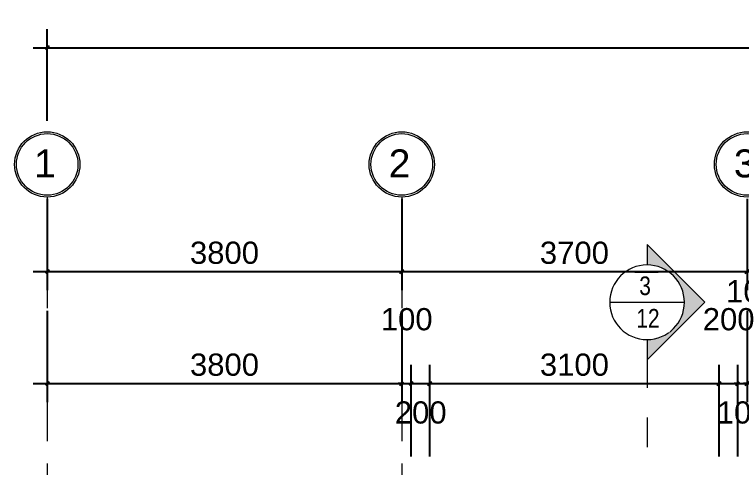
# Model space of a CAD drawing. Header units: millimetres. Extents: x -20510 to 108935, y -243239 to 20306.
# Drawn here: x 200 to 7990, y -19900 to -15043 of the extents above; entities that cross this region are included whole.
import ezdxf

# ---------------------------------------------------------------- set-up
doc = ezdxf.new("R2010")
doc.units = ezdxf.units.MM
for name, pattern in [('Abgebrochen', [714.375, 476.25, -238.125]), ('Aligning Line', [635, 317.5, -317.5]), ('Hidden', [714.375, 476.25, -238.125])]:
    doc.linetypes.add(name, pattern=pattern)
for name, color, linetype, lineweight in [('A-ANNO-DIMS', 1, 'Continuous', 9), ('G-ANNO-SYMB', 6, 'Abgebrochen', 9), ('S-GRID', 1, 'Continuous', 9), ('S-GRID-IDEN', 1, 'Continuous', 9)]:
    doc.layers.add(name, color=color, linetype=linetype, lineweight=lineweight)
doc.styles.add('Arial', font='arial.ttf', dxfattribs={"width": 0.8, "height": 250})
doc.styles.add('Arial_2', font='arial.ttf', dxfattribs={"height": 300})
doc.styles.add('Arial_5', font='arial.ttf', dxfattribs={"height": 238.125})
doc.dimstyles.new('SecretInternalLinAngDimStyle5p4736185', dxfattribs={"dimscale": 304.8, "dimtxt": 242.94927, "dimasz": 0.130208, "dimexe": 0.656168, "dimexo": 0.0625, "dimgap": 0.260417, "dimtad": 1, "dimdec": 0, "dimrnd": 100, "dimzin": 0, "dimdsep": 46, "dimtxsty": 'Arial_5', "dimblk1": 'OBLIQUE', "dimblk2": 'OBLIQUE', "dimsah": 1, "dimcen": 0.09, "dimdle": 0.492126, "dimazin": 0, "dimtfac": 1, "dimtdec": 4, "dimtix": 1, "dimtmove": 0, "dimatfit": 3, "dimfxl": 2.624672, "dimfxlon": 1, "dimtvp": 1, "dimtolj": 1, "dimtzin": 0, "dimarcsym": 2})
doc.dimstyles.new('SecretInternalLinAngDimStyle5p4736185_1', dxfattribs={"dimscale": 304.8, "dimtxt": 242.94927, "dimasz": 0.130208, "dimexe": 0.656168, "dimexo": 0.0625, "dimgap": 0.260417, "dimtad": 1, "dimdec": 0, "dimrnd": 100, "dimzin": 0, "dimdsep": 46, "dimtxsty": 'Arial_5', "dimblk1": 'OBLIQUE', "dimblk2": 'OBLIQUE', "dimsah": 1, "dimcen": 0.09, "dimdle": 0.492126, "dimazin": 0, "dimtfac": 1, "dimtdec": 4, "dimtix": 1, "dimtmove": 2, "dimatfit": 3, "dimfxl": 2.624672, "dimfxlon": 1, "dimtvp": 1, "dimtolj": 1, "dimtzin": 0, "dimarcsym": 2})

# ---------------------------------------------------------------- blocks, each defined once
blk = doc.blocks.new('Section - CAT DUNG-122916-02_MẶT BẰNG TẦNG 2')
at = {"layer": 'G-ANNO-SYMB', "linetype": 'Continuous'}
h = blk.add_hatch(color=256, dxfattribs=at)
edge = h.paths.add_edge_path()
edge.add_line((0.181, 0), (-2, 0))
edge.add_arc((-6, 0), 4, 0, 90)
edge.add_arc((-6, 0), 4, 90, 180)
edge.add_line((-10, 0), (-12.181, 0))
edge.add_line((-12.181, 0), (-6, 6.181))
edge.add_line((-6, 6.181), (0.181, 0))
for p, q in [((-6, 6.181), (-12.181, 0)), ((0.181, 0), (-6, 6.181)), ((-12.181, 0), (-10, 0)), ((-2, 0), (0.181, 0))]:
    blk.add_line(p, q, dxfattribs=at)
for start, end in [(360, 180), (90, 180), (0, 90), (180, 360)]:
    blk.add_arc((-6, 0), 4, start, end, dxfattribs=at)
blk = doc.blocks.new('Grid - TRUC  D1-102336-02_MẶT BẰNG TẦNG 2')
at = {"layer": 'S-GRID-IDEN'}
for radius in [3.5, 3.3]:
    blk.add_circle((0, 0), radius, dxfattribs=at)
blk = doc.blocks.new('_Oblique')
at = {"color": 0, "linetype": 'ByBlock', "lineweight": -2}
blk.add_line((-0.5, -0.5), (0.5, 0.5), dxfattribs=at)
blk = doc.blocks.new('DIMBLOCK46-02_MẶT BẰNG TẦNG 2')
at = {"layer": 'A-ANNO-DIMS', "color": 0, "lineweight": -2, "transparency": 16777216}
for p, q in [((550, -16181), (550, -15200)), ((37150, -16181), (37150, -15200)), ((400, -15400), (37300, -15400))]:
    blk.add_line(p, q, dxfattribs=at)
at = {"layer": 'Defpoints', "color": 0, "transparency": 16777216}
for p in [(37150, -15400), (550, -16200), (37150, -16200)]:
    blk.add_point(p, dxfattribs=at)
at = {"layer": 'A-ANNO-DIMS', "color": 0, "lineweight": -2, "transparency": 16777216, "xscale": 39.6875, "yscale": 39.6875, "zscale": 39.6875, "rotation": 180}
blk.add_blockref('_Oblique', (550, -15400), dxfattribs=at)
at = {"layer": 'A-ANNO-DIMS', "color": 0, "lineweight": -2, "transparency": 16777216, "xscale": 39.6875, "yscale": 39.6875, "zscale": 39.6875}
blk.add_blockref('_Oblique', (37150, -15400), dxfattribs=at)
at = {"layer": 'A-ANNO-DIMS', "color": 0, "transparency": 16777216, "insert": (18850, -15199), "char_height": 238.12, "width": 1098.878, "attachment_point": 5, "style": 'Arial_5'}
blk.add_mtext('\\A1;36600', dxfattribs=at)
blk = doc.blocks.new('DIMBLOCK47-02_MẶT BẰNG TẦNG 2')
at = {"layer": 'A-ANNO-DIMS', "color": 0, "lineweight": -2, "transparency": 16777216}
for p, q in [((550, -17019), (550, -18000)), ((4350, -17019), (4350, -18000)), ((400, -17800), (4500, -17800))]:
    blk.add_line(p, q, dxfattribs=at)
at = {"layer": 'Defpoints', "color": 0, "transparency": 16777216}
for p in [(550, -17000), (4350, -17000), (4350, -17800)]:
    blk.add_point(p, dxfattribs=at)
at = {"layer": 'A-ANNO-DIMS', "color": 0, "lineweight": -2, "transparency": 16777216, "xscale": 39.6875, "yscale": 39.6875, "zscale": 39.6875, "rotation": 180}
blk.add_blockref('_Oblique', (550, -17800), dxfattribs=at)
at = {"layer": 'A-ANNO-DIMS', "color": 0, "lineweight": -2, "transparency": 16777216, "xscale": 39.6875, "yscale": 39.6875, "zscale": 39.6875}
blk.add_blockref('_Oblique', (4350, -17800), dxfattribs=at)
at = {"layer": 'A-ANNO-DIMS', "color": 0, "transparency": 16777216, "insert": (2450, -17599), "char_height": 238.12, "width": 879.103, "attachment_point": 5, "style": 'Arial_5'}
blk.add_mtext('\\A1;3800', dxfattribs=at)
blk = doc.blocks.new('DIMBLOCK48-02_MẶT BẰNG TẦNG 2')
at = {"layer": 'A-ANNO-DIMS', "color": 0, "lineweight": -2, "transparency": 16777216}
for p, q in [((4350, -17019), (4350, -18000)), ((8050, -17019), (8050, -18000)), ((4200, -17800), (8200, -17800))]:
    blk.add_line(p, q, dxfattribs=at)
at = {"layer": 'Defpoints', "color": 0, "transparency": 16777216}
for p in [(4350, -17000), (8050, -17000), (8050, -17800)]:
    blk.add_point(p, dxfattribs=at)
at = {"layer": 'A-ANNO-DIMS', "color": 0, "lineweight": -2, "transparency": 16777216, "xscale": 39.6875, "yscale": 39.6875, "zscale": 39.6875, "rotation": 180}
blk.add_blockref('_Oblique', (4350, -17800), dxfattribs=at)
at = {"layer": 'A-ANNO-DIMS', "color": 0, "lineweight": -2, "transparency": 16777216, "xscale": 39.6875, "yscale": 39.6875, "zscale": 39.6875}
blk.add_blockref('_Oblique', (8050, -17800), dxfattribs=at)
at = {"layer": 'A-ANNO-DIMS', "color": 0, "transparency": 16777216, "insert": (6200, -17599), "char_height": 238.12, "width": 879.103, "attachment_point": 5, "style": 'Arial_5'}
blk.add_mtext('\\A1;3700', dxfattribs=at)
blk = doc.blocks.new('DIMBLOCK49-02_MẶT BẰNG TẦNG 2')
at = {"layer": 'A-ANNO-DIMS', "color": 0, "lineweight": -2, "transparency": 16777216}
for p, q in [((8050, -17019), (8050, -18000)), ((11650, -17019), (11650, -18000)), ((7900, -17800), (11800, -17800))]:
    blk.add_line(p, q, dxfattribs=at)
at = {"layer": 'Defpoints', "color": 0, "transparency": 16777216}
for p in [(8050, -17000), (11650, -17000), (11650, -17800)]:
    blk.add_point(p, dxfattribs=at)
at = {"layer": 'A-ANNO-DIMS', "color": 0, "lineweight": -2, "transparency": 16777216, "xscale": 39.6875, "yscale": 39.6875, "zscale": 39.6875, "rotation": 180}
blk.add_blockref('_Oblique', (8050, -17800), dxfattribs=at)
at = {"layer": 'A-ANNO-DIMS', "color": 0, "lineweight": -2, "transparency": 16777216, "xscale": 39.6875, "yscale": 39.6875, "zscale": 39.6875}
blk.add_blockref('_Oblique', (11650, -17800), dxfattribs=at)
at = {"layer": 'A-ANNO-DIMS', "color": 0, "transparency": 16777216, "insert": (9850, -17599), "char_height": 238.12, "width": 879.103, "attachment_point": 5, "style": 'Arial_5'}
blk.add_mtext('\\A1;3600', dxfattribs=at)
blk = doc.blocks.new('DIMBLOCK57-02_MẶT BẰNG TẦNG 2')
at = {"layer": 'A-ANNO-DIMS', "color": 0, "lineweight": -2, "transparency": 16777216}
for p, q in [((550, -18219), (550, -19200)), ((4350, -18219), (4350, -19200)), ((400, -19000), (4500, -19000))]:
    blk.add_line(p, q, dxfattribs=at)
at = {"layer": 'Defpoints', "color": 0, "transparency": 16777216}
for p in [(550, -18200), (4350, -18200), (4350, -19000)]:
    blk.add_point(p, dxfattribs=at)
at = {"layer": 'A-ANNO-DIMS', "color": 0, "lineweight": -2, "transparency": 16777216, "xscale": 39.6875, "yscale": 39.6875, "zscale": 39.6875, "rotation": 180}
blk.add_blockref('_Oblique', (550, -19000), dxfattribs=at)
at = {"layer": 'A-ANNO-DIMS', "color": 0, "lineweight": -2, "transparency": 16777216, "xscale": 39.6875, "yscale": 39.6875, "zscale": 39.6875}
blk.add_blockref('_Oblique', (4350, -19000), dxfattribs=at)
at = {"layer": 'A-ANNO-DIMS', "color": 0, "transparency": 16777216, "insert": (2450, -18799), "char_height": 238.12, "width": 879.103, "attachment_point": 5, "style": 'Arial_5'}
blk.add_mtext('\\A1;3800', dxfattribs=at)
blk = doc.blocks.new('DIMBLOCK58-02_MẶT BẰNG TẦNG 2')
at = {"layer": 'A-ANNO-DIMS', "color": 0, "lineweight": -2, "transparency": 16777216}
for p, q in [((4350, -18219), (4350, -19200)), ((4450, -19781), (4450, -18800)), ((4350, -19000), (4310.3, -19000)), ((4350, -19000), (4450, -19000)), ((4450, -19000), (4489.7, -19000))]:
    blk.add_line(p, q, dxfattribs=at)
at = {"layer": 'Defpoints', "color": 0, "transparency": 16777216}
for p in [(4350, -18200), (4450, -19000), (4450, -19800)]:
    blk.add_point(p, dxfattribs=at)
at = {"layer": 'A-ANNO-DIMS', "color": 0, "lineweight": -2, "transparency": 16777216, "xscale": 39.6875, "yscale": 39.6875, "zscale": 39.6875}
blk.add_blockref('_Oblique', (4350, -19000), dxfattribs=at)
at = {"layer": 'A-ANNO-DIMS', "color": 0, "lineweight": -2, "transparency": 16777216, "xscale": 39.6875, "yscale": 39.6875, "zscale": 39.6875, "rotation": 180}
blk.add_blockref('_Oblique', (4450, -19000), dxfattribs=at)
at = {"layer": 'A-ANNO-DIMS', "color": 0, "transparency": 16777216, "insert": (4125.3, -18190.9), "char_height": 238.12, "width": 659.327, "attachment_point": 1, "line_spacing_factor": 0.941778, "style": 'Arial_5'}
blk.add_mtext('\\A1;100', dxfattribs=at)
blk = doc.blocks.new('DIMBLOCK59-02_MẶT BẰNG TẦNG 2')
at = {"layer": 'A-ANNO-DIMS', "color": 0, "lineweight": -2, "transparency": 16777216}
for p, q in [((4450, -19781), (4450, -18800)), ((4650, -19781), (4650, -18800)), ((4300, -19000), (4800, -19000))]:
    blk.add_line(p, q, dxfattribs=at)
at = {"layer": 'Defpoints', "color": 0, "transparency": 16777216}
for p in [(4650, -19000), (4450, -19800), (4650, -19800)]:
    blk.add_point(p, dxfattribs=at)
at = {"layer": 'A-ANNO-DIMS', "color": 0, "lineweight": -2, "transparency": 16777216, "xscale": 39.6875, "yscale": 39.6875, "zscale": 39.6875, "rotation": 180}
blk.add_blockref('_Oblique', (4450, -19000), dxfattribs=at)
at = {"layer": 'A-ANNO-DIMS', "color": 0, "lineweight": -2, "transparency": 16777216, "xscale": 39.6875, "yscale": 39.6875, "zscale": 39.6875}
blk.add_blockref('_Oblique', (4650, -19000), dxfattribs=at)
at = {"layer": 'A-ANNO-DIMS', "color": 0, "transparency": 16777216, "insert": (4275.3, -19190.9), "char_height": 238.12, "width": 659.327, "attachment_point": 1, "line_spacing_factor": 0.941778, "style": 'Arial_5'}
blk.add_mtext('\\A1;200', dxfattribs=at)
blk = doc.blocks.new('DIMBLOCK60-02_MẶT BẰNG TẦNG 2')
at = {"layer": 'A-ANNO-DIMS', "color": 0, "lineweight": -2, "transparency": 16777216}
for p, q in [((4650, -19781), (4650, -18800)), ((7750, -19781), (7750, -18800)), ((4500, -19000), (7900, -19000))]:
    blk.add_line(p, q, dxfattribs=at)
at = {"layer": 'Defpoints', "color": 0, "transparency": 16777216}
for p in [(7750, -19000), (4650, -19800), (7750, -19800)]:
    blk.add_point(p, dxfattribs=at)
at = {"layer": 'A-ANNO-DIMS', "color": 0, "lineweight": -2, "transparency": 16777216, "xscale": 39.6875, "yscale": 39.6875, "zscale": 39.6875, "rotation": 180}
blk.add_blockref('_Oblique', (4650, -19000), dxfattribs=at)
at = {"layer": 'A-ANNO-DIMS', "color": 0, "lineweight": -2, "transparency": 16777216, "xscale": 39.6875, "yscale": 39.6875, "zscale": 39.6875}
blk.add_blockref('_Oblique', (7750, -19000), dxfattribs=at)
at = {"layer": 'A-ANNO-DIMS', "color": 0, "transparency": 16777216, "insert": (6200, -18799), "char_height": 238.12, "width": 879.103, "attachment_point": 5, "style": 'Arial_5'}
blk.add_mtext('\\A1;3100', dxfattribs=at)
blk = doc.blocks.new('DIMBLOCK61-02_MẶT BẰNG TẦNG 2')
at = {"layer": 'A-ANNO-DIMS', "color": 0, "lineweight": -2, "transparency": 16777216}
for p, q in [((7750, -19781), (7750, -18800)), ((7950, -19781), (7950, -18800)), ((7600, -19000), (8100, -19000))]:
    blk.add_line(p, q, dxfattribs=at)
at = {"layer": 'Defpoints', "color": 0, "transparency": 16777216}
for p in [(7950, -19000), (7750, -19800), (7950, -19800)]:
    blk.add_point(p, dxfattribs=at)
at = {"layer": 'A-ANNO-DIMS', "color": 0, "lineweight": -2, "transparency": 16777216, "xscale": 39.6875, "yscale": 39.6875, "zscale": 39.6875, "rotation": 180}
blk.add_blockref('_Oblique', (7750, -19000), dxfattribs=at)
at = {"layer": 'A-ANNO-DIMS', "color": 0, "lineweight": -2, "transparency": 16777216, "xscale": 39.6875, "yscale": 39.6875, "zscale": 39.6875}
blk.add_blockref('_Oblique', (7950, -19000), dxfattribs=at)
at = {"layer": 'A-ANNO-DIMS', "color": 0, "transparency": 16777216, "insert": (7575.3, -18190.9), "char_height": 238.12, "width": 659.327, "attachment_point": 1, "line_spacing_factor": 0.941778, "style": 'Arial_5'}
blk.add_mtext('\\A1;200', dxfattribs=at)
blk = doc.blocks.new('DIMBLOCK62-02_MẶT BẰNG TẦNG 2')
at = {"layer": 'A-ANNO-DIMS', "color": 0, "lineweight": -2, "transparency": 16777216}
for p, q in [((8050, -18219), (8050, -19200)), ((7950, -19781), (7950, -18800)), ((7950, -19000), (7910.3, -19000)), ((7950, -19000), (8050, -19000)), ((8050, -19000), (8089.7, -19000))]:
    blk.add_line(p, q, dxfattribs=at)
at = {"layer": 'Defpoints', "color": 0, "transparency": 16777216}
for p in [(8050, -18200), (8050, -19000), (7950, -19800)]:
    blk.add_point(p, dxfattribs=at)
at = {"layer": 'A-ANNO-DIMS', "color": 0, "lineweight": -2, "transparency": 16777216, "xscale": 39.6875, "yscale": 39.6875, "zscale": 39.6875}
blk.add_blockref('_Oblique', (7950, -19000), dxfattribs=at)
at = {"layer": 'A-ANNO-DIMS', "color": 0, "lineweight": -2, "transparency": 16777216, "xscale": 39.6875, "yscale": 39.6875, "zscale": 39.6875, "rotation": 180}
blk.add_blockref('_Oblique', (8050, -19000), dxfattribs=at)
at = {"layer": 'A-ANNO-DIMS', "color": 0, "transparency": 16777216, "insert": (7725.3, -19190.9), "char_height": 238.12, "width": 659.327, "attachment_point": 1, "line_spacing_factor": 0.941778, "style": 'Arial_5'}
blk.add_mtext('\\A1;100', dxfattribs=at)
blk = doc.blocks.new('DIMBLOCK63-02_MẶT BẰNG TẦNG 2')
at = {"layer": 'A-ANNO-DIMS', "color": 0, "lineweight": -2, "transparency": 16777216}
for p, q in [((8050, -18219), (8050, -19200)), ((8150, -19781), (8150, -18800)), ((8050, -19000), (8010.3, -19000)), ((8050, -19000), (8150, -19000)), ((8150, -19000), (8189.7, -19000))]:
    blk.add_line(p, q, dxfattribs=at)
at = {"layer": 'Defpoints', "color": 0, "transparency": 16777216}
for p in [(8050, -18200), (8150, -19000), (8150, -19800)]:
    blk.add_point(p, dxfattribs=at)
at = {"layer": 'A-ANNO-DIMS', "color": 0, "lineweight": -2, "transparency": 16777216, "xscale": 39.6875, "yscale": 39.6875, "zscale": 39.6875}
blk.add_blockref('_Oblique', (8050, -19000), dxfattribs=at)
at = {"layer": 'A-ANNO-DIMS', "color": 0, "lineweight": -2, "transparency": 16777216, "xscale": 39.6875, "yscale": 39.6875, "zscale": 39.6875, "rotation": 180}
blk.add_blockref('_Oblique', (8150, -19000), dxfattribs=at)
at = {"layer": 'A-ANNO-DIMS', "color": 0, "transparency": 16777216, "insert": (7825.3, -17890.9), "char_height": 238.12, "width": 659.327, "attachment_point": 1, "line_spacing_factor": 0.941778, "style": 'Arial_5'}
blk.add_mtext('\\A1;100', dxfattribs=at)

msp = doc.modelspace()

# ---------------------------------------------------------------- linework, layer by layer
at = {"layer": 'G-ANNO-SYMB', "linetype": 'Continuous'}
msp.add_line((6578.4, -18128.4), (7378.4, -18128.4), dxfattribs=at)
at = {"layer": 'G-ANNO-SYMB', "linetype": 'Aligning Line'}
msp.add_line((6978.4, -18728.4), (6978.4, -39684.7), dxfattribs=at)
at = {"layer": 'S-GRID', "linetype": 'Hidden'}
for p, q in [((550, -17000), (550, -38000)), ((4350, -17000), (4350, -38000))]:
    msp.add_line(p, q, dxfattribs=at)

# ---------------------------------------------------------------- block references
at = {"layer": 'G-ANNO-SYMB', "linetype": 'Continuous', "xscale": 99.99999999999991, "yscale": 99.99999999999991, "zscale": 99.99999999999991, "rotation": 269.9999999999998}
msp.add_blockref('Section - CAT DUNG-122916-02_MẶT BẰNG TẦNG 2', (6978.4, -18728.4), dxfattribs=at)
at = {"layer": 'S-GRID-IDEN', "xscale": 99.99999999999991, "yscale": 99.99999999999991, "zscale": 99.99999999999991, "rotation": 180}
for p in [(550, -16650), (4350, -16650), (8050, -16650)]:
    msp.add_blockref('Grid - TRUC  D1-102336-02_MẶT BẰNG TẦNG 2', p, dxfattribs=at)

# ---------------------------------------------------------------- dimensions: what is measured, and where the dimension line sits
at = {"layer": 'A-ANNO-DIMS'}
for base, p1, p2, override, picture, middle in [((37150, -15400), (550, -16200), (37150, -16200), {"dimpost": '<>', "dimfxl": 36600}, 'DIMBLOCK46-02_MẶT BẰNG TẦNG 2', (18850, -15199)), ((4350, -17800), (550, -17000), (4350, -17000), {"dimpost": '<>', "dimfxl": 3800}, 'DIMBLOCK47-02_MẶT BẰNG TẦNG 2', (2450, -17599)), ((11650, -17800), (8050, -17000), (11650, -17000), {"dimpost": '<>', "dimfxl": 3600}, 'DIMBLOCK49-02_MẶT BẰNG TẦNG 2', (9850, -17599)), ((4350, -19000), (550, -18200), (4350, -18200), {"dimpost": '<>', "dimfxl": 3800}, 'DIMBLOCK57-02_MẶT BẰNG TẦNG 2', (2450, -18799)), ((7750, -19000), (4650, -19800), (7750, -19800), {"dimpost": '<>', "dimfxl": 3100}, 'DIMBLOCK60-02_MẶT BẰNG TẦNG 2', (6200, -18799))]:
    dim = msp.add_linear_dim(base=base, p1=p1, p2=p2, dimstyle='SecretInternalLinAngDimStyle5p4736185', override=override, dxfattribs=at)
    dim.commit()
    dim.dimension.update_dxf_attribs({"geometry": picture, "text_midpoint": middle})
for base, p1, p2, override, picture, middle in [((8150, -19000), (8050, -18200), (8150, -19800), {"dimpost": '<>', "dimfxl": 1603.121954}, 'DIMBLOCK63-02_MẶT BẰNG TẦNG 2', (8154.9, -18049.6)), ((4450, -19000), (4350, -18200), (4450, -19800), {"dimpost": '<>', "dimfxl": 1603.121954}, 'DIMBLOCK58-02_MẶT BẰNG TẦNG 2', (4454.9, -18349.6)), ((7950, -19000), (7750, -19800), (7950, -19800), {"dimpost": '<>', "dimfxl": 199.995195}, 'DIMBLOCK61-02_MẶT BẰNG TẦNG 2', (7904.9, -18349.6)), ((8050, -19000), (7950, -19800), (8050, -18200), {"dimpost": '<>', "dimfxl": 1603.121954}, 'DIMBLOCK62-02_MẶT BẰNG TẦNG 2', (8054.9, -19349.6)), ((4650, -19000), (4450, -19800), (4650, -19800), {"dimpost": '<>', "dimfxl": 200.004805}, 'DIMBLOCK59-02_MẶT BẰNG TẦNG 2', (4604.9, -19349.6))]:
    dim = msp.add_linear_dim(base=base, p1=p1, p2=p2, dimstyle='SecretInternalLinAngDimStyle5p4736185_1', override=override, dxfattribs=at)
    dim.commit()
    dim.dimension.update_dxf_attribs({"geometry": picture, "text_midpoint": middle, "dimtype": 160})

# ---------------------------------------------------------------- next in the draw order: texts
at = {"layer": 'G-ANNO-SYMB', "linetype": 'Continuous', "char_height": 200, "attachment_point": 1, "style": 'Arial', "bg_fill": 3, "box_fill_scale": 1.25, "bg_fill_color": 9, "bg_fill_true_color": 13158600, "bg_fill_transparency": 0}
for s, insert, width in [('3', (6895, -17851.4), 153.924), ('12', (6863.9, -18199.9), 307.848)]:
    msp.add_mtext(s, dxfattribs=dict(at, insert=insert, width=width))
at = {"layer": 'S-GRID-IDEN', "char_height": 300, "width": 288.607, "attachment_point": 1, "style": 'Arial_2', "bg_fill": 3, "box_fill_scale": 1.25, "bg_fill_color": 9, "bg_fill_true_color": 13158600, "bg_fill_transparency": 0}
for s, insert in [('1', (409.2, -16489.2)), ('2', (4209.2, -16489.2)), ('3', (7909.2, -16489.2))]:
    msp.add_mtext(s, dxfattribs=dict(at, insert=insert))

# ---------------------------------------------------------------- next in the draw order: dimensions: what is measured, and where the dimension line sits
at = {"layer": 'A-ANNO-DIMS'}
dim = msp.add_linear_dim(base=(8050, -17800), p1=(4350, -17000), p2=(8050, -17000), dimstyle='SecretInternalLinAngDimStyle5p4736185', override={"dimpost": '<>', "dimfxl": 3700}, dxfattribs=at)
dim.commit()
dim.dimension.update_dxf_attribs({"geometry": 'DIMBLOCK48-02_MẶT BẰNG TẦNG 2', "text_midpoint": (6200, -17599)})

doc.saveas('drawing.dxf')
